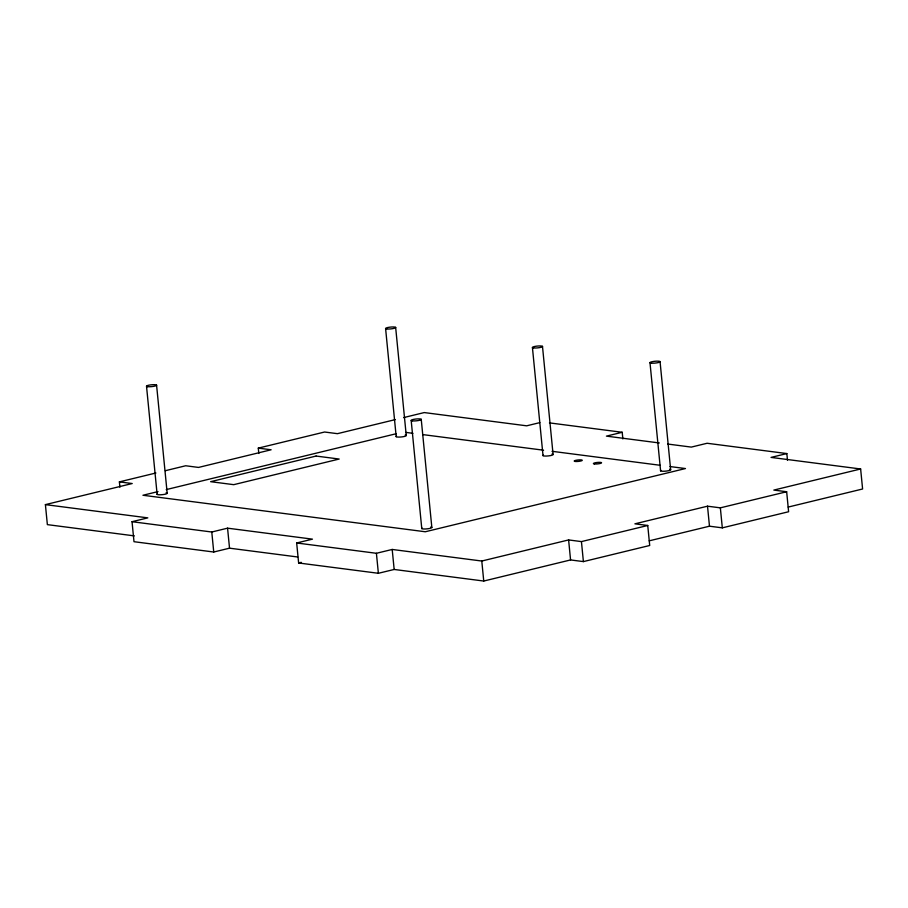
<?xml version="1.0" encoding="UTF-8"?>
<svg xmlns="http://www.w3.org/2000/svg" width="908" height="908" viewBox="0 0 908 908"><rect width="100%" height="100%" fill="white"/><g stroke="black" fill="none" stroke-linecap="round" stroke-linejoin="round"><path stroke-width="1.36" d="M119.913 487.21L119.391 481.876L155.915 473M165.392 470.696L185.686 465.759L198.523 467.427L271.129 449.778L258.292 448.121L258.825 453.455M258.292 448.121L324.599 432.015L337.435 433.672L395.309 419.609M134.35 535.879L47.364 524.631L45.4 504.621L132.216 483.533L119.391 481.876M403.583 417.601L424.252 412.572L526.674 425.818L539.829 422.617M158.003 491.603L142.942 495.257L425.307 531.759L685.461 468.551L670.002 466.553M166.221 489.605L396.24 433.718M297.711 556.99L229.531 548.182L213.743 552.019L133.998 541.701L132.035 521.703L147.822 517.866L45.4 504.621M132.035 521.703L211.78 532.009L227.567 528.172L312.454 539.148L296.666 542.984L298.63 562.983L378.375 573.288L394.163 569.464L483.748 581.041L570.564 559.941L583.401 561.598L649.708 545.492L647.745 525.482L634.908 523.825L707.514 506.187L720.35 507.844L786.657 491.739L788.609 511.737L722.314 527.854L709.477 526.197L649.197 540.839M622.865 438.961L622.207 432.287L606.419 436.124L659.299 442.956M298.63 562.983L301.263 562.347M296.666 542.984L376.411 553.29L392.199 549.454L481.785 561.03L568.612 539.931L581.438 541.599L647.745 525.482M787.486 460.231L786.839 453.569L771.051 457.405L860.636 468.982L862.6 488.992L788.178 507.073M860.636 468.982L773.82 490.082L786.657 491.739M549.454 422.89L622.207 432.287M786.839 453.569L707.094 443.263L691.306 447.099L667.652 444.035M405.899 432.412L412.924 433.32M422.753 434.591L543.563 450.209M551.996 451.299L660.173 465.282M720.35 507.844L722.314 527.854M707.514 506.187L709.477 526.197M660.048 361.554L670.637 469.595M650.003 362.803L660.593 470.843M581.438 541.599L583.401 561.598M568.612 539.931L570.564 559.941M542.485 346.357L553.074 454.397M532.44 347.605L543.029 455.646M481.785 561.03L483.748 581.041M421.233 419.292L431.822 527.332M411.188 420.54L421.777 528.581M395.65 327.379L406.239 435.42M385.605 328.628L396.194 436.669M392.199 549.454L394.163 569.464M376.411 553.29L378.375 573.288M227.567 528.172L229.531 548.182M211.78 532.009L213.743 552.019M156.573 385.083L167.174 493.123M146.529 386.331L157.129 494.372M551.996 454.057A5.107 0.919 -5.6 0 1 548.852 455.861A5.107 0.919 -5.6 0 1 543.302 455.135M405.161 435.08A5.107 0.919 -5.6 0 1 402.028 436.884A5.107 0.919 -5.6 0 1 396.467 436.158M669.559 469.254A5.107 0.919 -5.6 0 1 666.427 471.059A5.107 0.919 -5.6 0 1 660.865 470.333M430.755 526.992A5.107 0.919 -5.6 0 1 427.611 528.796A5.107 0.919 -5.6 0 1 422.05 528.07M166.096 492.783A5.107 0.919 -5.6 0 1 162.952 494.588A5.107 0.919 -5.6 0 1 157.39 493.861M316.075 456.054L210.633 481.683L233.731 484.668L339.183 459.039L316.075 456.054M386.683 328.957A5.107 0.919 -5.6 0 0 395.377 327.879A5.107 0.919 -5.6 0 0 389.816 327.164A5.107 0.919 -5.6 0 0 386.683 328.957M533.507 347.934A5.107 0.919 -5.6 0 0 542.212 346.856A5.107 0.919 -5.6 0 0 536.651 346.141A5.107 0.919 -5.6 0 0 533.507 347.934M651.081 363.132A5.107 0.919 -5.6 0 0 659.775 362.054A5.107 0.919 -5.6 0 0 654.214 361.339A5.107 0.919 -5.6 0 0 651.081 363.132M412.266 420.869A5.107 0.919 -5.6 0 0 420.96 419.791A5.107 0.919 -5.6 0 0 415.41 419.076A5.107 0.919 -5.6 0 0 412.266 420.869M594.32 463.943A4.086 0.738 -5.6 0 0 601.278 463.08A4.086 0.738 -5.6 0 0 596.828 462.501A4.086 0.738 -5.6 0 0 594.32 463.943M575.07 461.446A4.086 0.738 -5.6 0 0 582.028 460.583A4.086 0.738 -5.6 0 0 577.579 460.016A4.086 0.738 -5.6 0 0 575.07 461.446M147.607 386.66A5.107 0.919 -5.6 0 0 156.301 385.582A5.107 0.919 -5.6 0 0 150.751 384.867A5.107 0.919 -5.6 0 0 147.607 386.66"/></g></svg>
